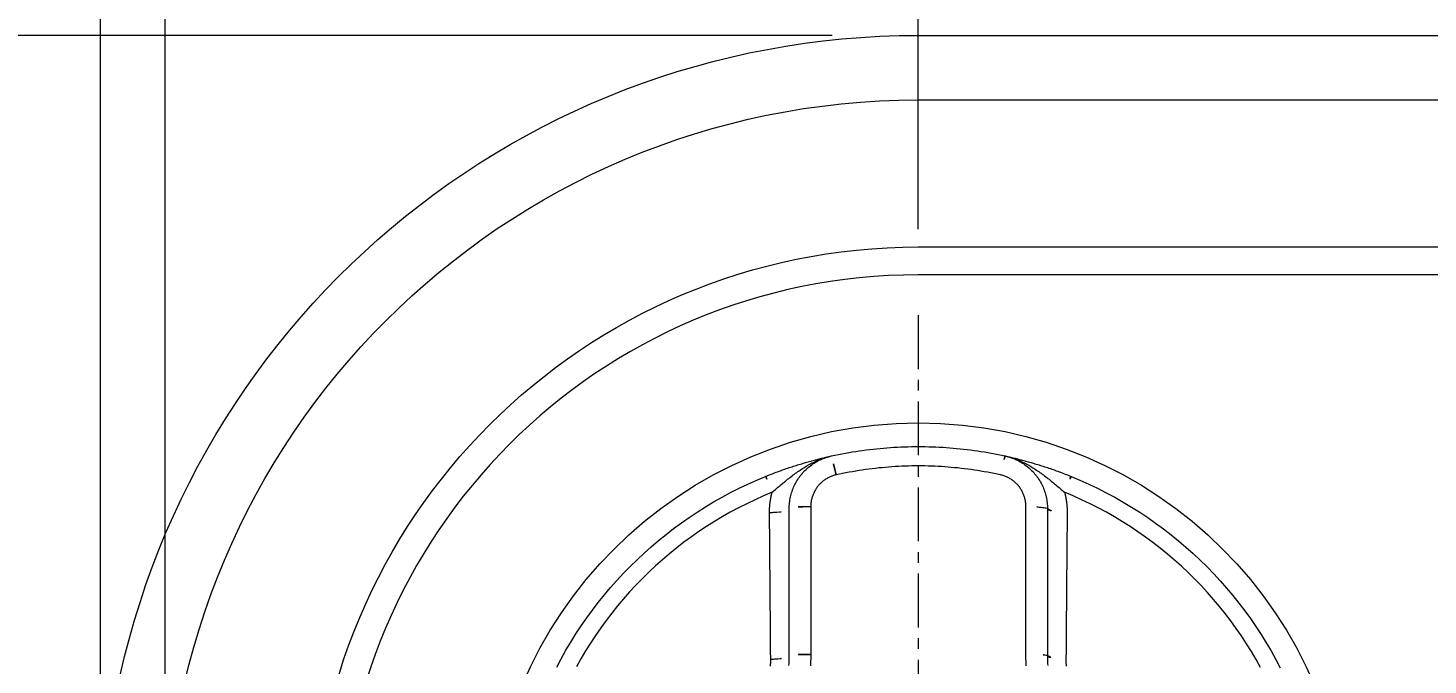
# Model space of a CAD drawing. Extents: x 16296679582 to 16296680068, y -37409616349 to -37409615993.
# Drawn here: x 16296679661.3 to 16296679726.4, y -37409616153.2 to -37409616123.6 of the extents above; entities that cross this region are included whole.
import ezdxf

# ---------------------------------------------------------------- set-up
doc = ezdxf.new("R2010")
doc.units = 0
doc.header["$LTSCALE"] = 10
doc.header["$MEASUREMENT"] = 0
doc.header["$PDMODE"] = 3
doc.header["$PDSIZE"] = -10
doc.linetypes.add('CENTER', pattern=[2, 1.25, -0.25, 0.25, -0.25])
doc.layers.get('0').update_dxf_attribs({"linetype": 'CONTINUOUS'})
doc.layers.get('DEFPOINTS').update_dxf_attribs({"linetype": 'CONTINUOUS'})
doc.layers.add('CL', color=2, linetype='CENTER')
doc.layers.add('DWG', color=7, linetype='CONTINUOUS')
doc.styles.add('Daelim Dimension', font='')
doc.styles.get('Daelim Dimension').set_extended_font_data('나눔고딕')
doc.dimstyles.new('DEFAULT', dxfattribs={"dimscale": 2, "dimtxt": 2, "dimasz": 2, "dimexe": 0, "dimexo": 2, "dimgap": 1, "dimtad": 1, "dimdec": 1, "dimzin": 9, "dimdsep": 46, "dimtxsty": 'Daelim Dimension', "dimcen": 0.5, "dimclrd": 252, "dimclre": 252, "dimclrt": 3, "dimadec": 1, "dimazin": 0, "dimtfac": 1, "dimtdec": 1, "dimtix": 1, "dimtmove": 0, "dimatfit": 3, "dimfxl": 1, "dimtolj": 1, "dimtzin": 1, "dimlwd": 9, "dimlwe": 9, "dimarcsym": 0})

# ---------------------------------------------------------------- blocks, each defined once
blk = doc.blocks.new('*D43')
at = {"color": 5, "lineweight": 9, "transparency": 16777216}
for p, q in [((16296679702.66807, -37409616132.93708), (16296679702.66807, -37409616110.60345)), ((16296679706.66807, -37409616110.60345), (16296679748.66807, -37409616110.60345)), ((16296679752.66807, -37409616132.93708), (16296679752.66807, -37409616110.60345))]:
    blk.add_line(p, q, dxfattribs=at)
at = {"color": 5, "transparency": 16777216}
for points in [[(16296679706.66807, -37409616109.93679), (16296679706.66807, -37409616111.27012), (16296679702.66807, -37409616110.60345)], [(16296679748.66807, -37409616109.93679), (16296679748.66807, -37409616111.27012), (16296679752.66807, -37409616110.60345)]]:
    blk.add_solid(points, dxfattribs=at)
at = {"layer": 'DEFPOINTS', "color": 0, "transparency": 16777216}
for p in [(16296679752.66807, -37409616110.60345), (16296679702.66807, -37409616136.93708), (16296679752.66807, -37409616136.93708)]:
    blk.add_point(p, dxfattribs=at)
at = {"color": 7, "transparency": 16777216, "insert": (16296679727.66807, -37409616104.26011), "char_height": 8, "attachment_point": 5, "style": 'Daelim Dimension'}
blk.add_mtext('\\A1;50', dxfattribs=at)
blk = doc.blocks.new('*D44')
at = {"color": 5, "lineweight": 9, "transparency": 16777216}
for p, q in [((16296679664.66807, -37409616157.93708), (16296679664.66807, -37409616082.79661)), ((16296679668.66807, -37409616082.79661), (16296679786.66807, -37409616082.79661)), ((16296679790.66807, -37409616157.93708), (16296679790.66807, -37409616082.79661))]:
    blk.add_line(p, q, dxfattribs=at)
at = {"color": 5, "transparency": 16777216}
for points in [[(16296679668.66807, -37409616082.12994), (16296679668.66807, -37409616083.46327), (16296679664.66807, -37409616082.79661)], [(16296679786.66807, -37409616082.12994), (16296679786.66807, -37409616083.46327), (16296679790.66807, -37409616082.79661)]]:
    blk.add_solid(points, dxfattribs=at)
at = {"layer": 'DEFPOINTS', "color": 0, "transparency": 16777216}
for p in [(16296679790.66807, -37409616082.79661), (16296679664.66807, -37409616161.93708), (16296679790.66807, -37409616161.93708)]:
    blk.add_point(p, dxfattribs=at)
at = {"color": 7, "transparency": 16777216, "insert": (16296679727.66807, -37409616076.44182), "char_height": 8, "attachment_point": 5, "style": 'Daelim Dimension'}
blk.add_mtext('\\A1;126', dxfattribs=at)
blk = doc.blocks.new('*D38')
at = {"color": 5, "lineweight": 9, "transparency": 16777216}
for p, q in [((16296679698.66807, -37409616123.93708), (16296679631.18069, -37409616123.93708)), ((16296679631.18069, -37409616127.93708), (16296679631.18069, -37409616219.80998)), ((16296679698.66807, -37409616223.80998), (16296679631.18069, -37409616223.80998))]:
    blk.add_line(p, q, dxfattribs=at)
at = {"color": 5, "transparency": 16777216}
for points in [[(16296679630.51403, -37409616127.93708), (16296679631.84736, -37409616127.93708), (16296679631.18069, -37409616123.93708)], [(16296679630.51403, -37409616219.80998), (16296679631.84736, -37409616219.80998), (16296679631.18069, -37409616223.80998)]]:
    blk.add_solid(points, dxfattribs=at)
at = {"layer": 'DEFPOINTS', "color": 0, "transparency": 16777216}
for p in [(16296679702.66807, -37409616123.93708), (16296679631.18069, -37409616223.80998), (16296679702.66807, -37409616223.80998)]:
    blk.add_point(p, dxfattribs=at)
at = {"color": 7, "transparency": 16777216, "insert": (16296679623.69858, -37409616173.87354), "char_height": 8, "attachment_point": 5, "rotation": 90, "style": 'Daelim Dimension'}
blk.add_mtext('\\A1;(99.9)', dxfattribs=at)
blk = doc.blocks.new('*D39')
at = {"color": 5, "lineweight": 9, "transparency": 16777216}
for p, q in [((16296679698.66807, -37409616123.93708), (16296679649.53691, -37409616123.93708)), ((16296679649.53691, -37409616127.93708), (16296679649.53691, -37409616195.93708)), ((16296679708.16807, -37409616199.93708), (16296679649.53691, -37409616199.93708))]:
    blk.add_line(p, q, dxfattribs=at)
at = {"color": 5, "transparency": 16777216}
for points in [[(16296679648.87024, -37409616127.93708), (16296679650.20357, -37409616127.93708), (16296679649.53691, -37409616123.93708)], [(16296679648.87024, -37409616195.93708), (16296679650.20357, -37409616195.93708), (16296679649.53691, -37409616199.93708)]]:
    blk.add_solid(points, dxfattribs=at)
at = {"layer": 'DEFPOINTS', "color": 0, "transparency": 16777216}
for p in [(16296679702.66807, -37409616123.93708), (16296679649.53691, -37409616199.93708), (16296679712.16807, -37409616199.93708)]:
    blk.add_point(p, dxfattribs=at)
at = {"color": 7, "transparency": 16777216, "insert": (16296679643.18212, -37409616161.93708), "char_height": 8, "attachment_point": 5, "rotation": 90, "style": 'Daelim Dimension'}
blk.add_mtext('\\A1;76', dxfattribs=at)
blk = doc.blocks.new('*D42')
at = {"color": 5, "lineweight": 9, "transparency": 16777216}
for p, q in [((16296679667.66807, -37409616157.93708), (16296679667.66807, -37409616095.18499)), ((16296679671.66807, -37409616095.18499), (16296679783.66807, -37409616095.18499)), ((16296679787.66807, -37409616157.93708), (16296679787.66807, -37409616095.18499))]:
    blk.add_line(p, q, dxfattribs=at)
at = {"color": 5, "transparency": 16777216}
for points in [[(16296679671.66807, -37409616094.51833), (16296679671.66807, -37409616095.85165), (16296679667.66807, -37409616095.18499)], [(16296679783.66807, -37409616094.51833), (16296679783.66807, -37409616095.85165), (16296679787.66807, -37409616095.18499)]]:
    blk.add_solid(points, dxfattribs=at)
at = {"layer": 'DEFPOINTS', "color": 0, "transparency": 16777216}
for p in [(16296679787.66807, -37409616095.18499), (16296679667.66807, -37409616161.93708), (16296679787.66807, -37409616161.93708)]:
    blk.add_point(p, dxfattribs=at)
at = {"color": 7, "transparency": 16777216, "insert": (16296679727.66807, -37409616088.84737), "char_height": 8, "attachment_point": 5, "style": 'Daelim Dimension'}
blk.add_mtext('\\A1;120', dxfattribs=at)

msp = doc.modelspace()

# ---------------------------------------------------------------- linework, layer by layer
at = {"layer": 'CL', "lineweight": 13, "ltscale": 0.2}
msp.add_line((16296679702.66807, -37409616136.93708), (16296679702.66807, -37409616227.37255), dxfattribs=at)
at = {"layer": 'DWG', "lineweight": 18}
for p, q in [((16296679702.66807, -37409616123.93708), (16296679752.66807, -37409616123.93708)), ((16296679702.66807, -37409616126.93708), (16296679752.66807, -37409616126.93708)), ((16296679702.66807, -37409616133.76535), (16296679752.66807, -37409616133.76535)), ((16296679752.66807, -37409616135.05945), (16296679702.66807, -37409616135.05945)), ((16296679697.66807, -37409616145.8251), (16296679697.66807, -37409616152.68913)), ((16296679707.66807, -37409616152.68913), (16296679707.66807, -37409616145.8251)), ((16296679696.66807, -37409616152.74129), (16296679696.66807, -37409616145.91491)), ((16296679708.66807, -37409616145.91491), (16296679708.66807, -37409616152.74129))]:
    msp.add_line(p, q, dxfattribs=at)
for points in [[(16296679698.63453, -37409616143.4725), (16296679698.79465, -37409616143.43824), (16296679698.95492, -37409616143.40538), (16296679699.11533, -37409616143.37392), (16296679699.27588, -37409616143.34385), (16296679699.43656, -37409616143.31519), (16296679699.59736, -37409616143.28791), (16296679699.75829, -37409616143.26204), (16296679699.91932, -37409616143.23757), (16296679700.08047, -37409616143.2145), (16296679700.24171, -37409616143.19282), (16296679700.40304, -37409616143.17255), (16296679700.56447, -37409616143.15366), (16296679700.72597, -37409616143.13618), (16296679700.88755, -37409616143.1201), (16296679701.0492, -37409616143.10542), (16296679701.21091, -37409616143.09213), (16296679701.37267, -37409616143.08025), (16296679701.53449, -37409616143.06976), (16296679701.69635, -37409616143.06067), (16296679701.85825, -37409616143.05298), (16296679702.02018, -37409616143.04668), (16296679702.18213, -37409616143.04179), (16296679702.3441, -37409616143.0383), (16296679702.50609, -37409616143.0362), (16296679702.66808, -37409616143.0355), (16296679702.83007, -37409616143.0362), (16296679702.99206, -37409616143.0383), (16296679703.15403, -37409616143.04179), (16296679703.31598, -37409616143.04669), (16296679703.47791, -37409616143.05298), (16296679703.63981, -37409616143.06067), (16296679703.80167, -37409616143.06976), (16296679703.96348, -37409616143.08025), (16296679704.12525, -37409616143.09214), (16296679704.28696, -37409616143.10542), (16296679704.44861, -37409616143.1201), (16296679704.61019, -37409616143.13618), (16296679704.77169, -37409616143.15366), (16296679704.93311, -37409616143.17255), (16296679705.09445, -37409616143.19283), (16296679705.25569, -37409616143.2145), (16296679705.41683, -37409616143.23757), (16296679705.57786, -37409616143.26205), (16296679705.73878, -37409616143.28792), (16296679705.89959, -37409616143.31519), (16296679706.06027, -37409616143.34385), (16296679706.22082, -37409616143.37392), (16296679706.38123, -37409616143.40538), (16296679706.54149, -37409616143.43824), (16296679706.70161, -37409616143.4725)], [(16296679695.57218, -37409616144.41971), (16296679695.64095, -37409616144.39201), (16296679695.70988, -37409616144.36458), (16296679695.77893, -37409616144.33741), (16296679695.84805, -37409616144.31053), (16296679695.9172, -37409616144.28395), (16296679695.98632, -37409616144.25768), (16296679696.05537, -37409616144.23174), (16296679696.1243, -37409616144.20615), (16296679696.19307, -37409616144.18092), (16296679696.26162, -37409616144.15605), (16296679696.3299, -37409616144.13158), (16296679696.39788, -37409616144.10751), (16296679696.4655, -37409616144.08385), (16296679696.53271, -37409616144.06064), (16296679696.59957, -37409616144.03783), (16296679696.66617, -37409616144.01539), (16296679696.73244, -37409616143.99334), (16296679696.79834, -37409616143.97168), (16296679696.86386, -37409616143.95042), (16296679696.92897, -37409616143.92954), (16296679696.99364, -37409616143.90906), (16296679697.05784, -37409616143.88898), (16296679697.12155, -37409616143.86929), (16296679697.18474, -37409616143.85001), (16296679697.24737, -37409616143.83114), (16296679697.30943, -37409616143.81267), (16296679697.37089, -37409616143.7946), (16296679697.43172, -37409616143.77695), (16296679697.49189, -37409616143.7597), (16296679697.55138, -37409616143.74287), (16296679697.61027, -37409616143.72639), (16296679697.66859, -37409616143.71028), (16296679697.72635, -37409616143.69452), (16296679697.78355, -37409616143.67911), (16296679697.84022, -37409616143.66402), (16296679697.89637, -37409616143.64927), (16296679697.95201, -37409616143.63483), (16296679698.00714, -37409616143.6207), (16296679698.06179, -37409616143.60688), (16296679698.11597, -37409616143.59335), (16296679698.16969, -37409616143.58011), (16296679698.22296, -37409616143.56715), (16296679698.27579, -37409616143.55445), (16296679698.32821, -37409616143.54202), (16296679698.38021, -37409616143.52985), (16296679698.43182, -37409616143.51791), (16296679698.48304, -37409616143.50623), (16296679698.5339, -37409616143.49477), (16296679698.58439, -37409616143.48353), (16296679698.63453, -37409616143.4725)], [(16296679695.87219, -37409616145.16058), (16296679695.92317, -37409616145.11633), (16296679695.97419, -37409616145.0722), (16296679696.02524, -37409616145.02819), (16296679696.07635, -37409616144.98433), (16296679696.12752, -37409616144.94062), (16296679696.17875, -37409616144.8971), (16296679696.23007, -37409616144.85377), (16296679696.28147, -37409616144.81065), (16296679696.33297, -37409616144.76777), (16296679696.38457, -37409616144.72514), (16296679696.43629, -37409616144.68276), (16296679696.48813, -37409616144.64067), (16296679696.54011, -37409616144.59888), (16296679696.59223, -37409616144.55742), (16296679696.64451, -37409616144.51628), (16296679696.69694, -37409616144.47549), (16296679696.74955, -37409616144.43508), (16296679696.80234, -37409616144.39506), (16296679696.85532, -37409616144.35544), (16296679696.90849, -37409616144.31624), (16296679696.96188, -37409616144.27748), (16296679697.01548, -37409616144.23918), (16296679697.06931, -37409616144.20135), (16296679697.12337, -37409616144.16402), (16296679697.17769, -37409616144.12719), (16296679697.23227, -37409616144.09095), (16296679697.28714, -37409616144.05539), (16296679697.3423, -37409616144.02053), (16296679697.39775, -37409616143.98639), (16296679697.4535, -37409616143.95299), (16296679697.50955, -37409616143.92034), (16296679697.5659, -37409616143.88848), (16296679697.62255, -37409616143.85742), (16296679697.67951, -37409616143.82719), (16296679697.73678, -37409616143.7978), (16296679697.79436, -37409616143.76927), (16296679697.85225, -37409616143.74163), (16296679697.91046, -37409616143.7149), (16296679697.96899, -37409616143.68909), (16296679698.02784, -37409616143.66424), (16296679698.08701, -37409616143.64036), (16296679698.14651, -37409616143.61746), (16296679698.20634, -37409616143.59558), (16296679698.26649, -37409616143.57473), (16296679698.32699, -37409616143.55494), (16296679698.38781, -37409616143.53622), (16296679698.44898, -37409616143.51859), (16296679698.51049, -37409616143.50208), (16296679698.57234, -37409616143.48672), (16296679698.63453, -37409616143.4725)], [(16296679696.66807, -37409616145.91491), (16296679696.669, -37409616145.84746), (16296679696.67179, -37409616145.77993), (16296679696.67643, -37409616145.71239), (16296679696.6829, -37409616145.64493), (16296679696.69119, -37409616145.5776), (16296679696.70128, -37409616145.51048), (16296679696.71317, -37409616145.44365), (16296679696.72684, -37409616145.37717), (16296679696.74228, -37409616145.31112), (16296679696.75947, -37409616145.24557), (16296679696.77841, -37409616145.1806), (16296679696.79908, -37409616145.11628), (16296679696.82148, -37409616145.05266), (16296679696.84565, -37409616144.98959), (16296679696.8716, -37409616144.92709), (16296679696.89927, -37409616144.86523), (16296679696.92864, -37409616144.80407), (16296679696.95967, -37409616144.74368), (16296679696.99232, -37409616144.68411), (16296679697.02655, -37409616144.62544), (16296679697.06234, -37409616144.56773), (16296679697.09963, -37409616144.51105), (16296679697.1384, -37409616144.45545), (16296679697.17861, -37409616144.401), (16296679697.22023, -37409616144.34778), (16296679697.26327, -37409616144.29575), (16296679697.30781, -37409616144.24483), (16296679697.35381, -37409616144.19508), (16296679697.40119, -37409616144.14651), (16296679697.44991, -37409616144.0992), (16296679697.49991, -37409616144.05318), (16296679697.55114, -37409616144.00852), (16296679697.60353, -37409616143.96526), (16296679697.65704, -37409616143.92344), (16296679697.71161, -37409616143.88312), (16296679697.76718, -37409616143.84434), (16296679697.8237, -37409616143.80715), (16296679697.88113, -37409616143.77161), (16296679697.93959, -37409616143.73761), (16296679697.99907, -37409616143.70517), (16296679698.0595, -37409616143.67431), (16296679698.12081, -37409616143.64507), (16296679698.18292, -37409616143.61746), (16296679698.24577, -37409616143.59152), (16296679698.30929, -37409616143.56728), (16296679698.37342, -37409616143.54477), (16296679698.43807, -37409616143.524), (16296679698.50319, -37409616143.50502), (16296679698.5687, -37409616143.48785), (16296679698.63453, -37409616143.4725)], [(16296679706.48819, -37409616144.35157), (16296679706.33656, -37409616144.31895), (16296679706.18479, -37409616144.28766), (16296679706.03288, -37409616144.2577), (16296679705.88083, -37409616144.22906), (16296679705.72866, -37409616144.20177), (16296679705.57637, -37409616144.1758), (16296679705.42397, -37409616144.15117), (16296679705.27146, -37409616144.12787), (16296679705.11885, -37409616144.1059), (16296679704.96614, -37409616144.08526), (16296679704.81334, -37409616144.06595), (16296679704.66046, -37409616144.04797), (16296679704.5075, -37409616144.03133), (16296679704.35447, -37409616144.01601), (16296679704.20137, -37409616144.00203), (16296679704.04821, -37409616143.98938), (16296679703.895, -37409616143.97806), (16296679703.74174, -37409616143.96807), (16296679703.58844, -37409616143.95942), (16296679703.4351, -37409616143.9521), (16296679703.28173, -37409616143.9461), (16296679703.12834, -37409616143.94144), (16296679702.97493, -37409616143.93811), (16296679702.82151, -37409616143.93611), (16296679702.66808, -37409616143.93545), (16296679702.51466, -37409616143.93611), (16296679702.36123, -37409616143.93811), (16296679702.20782, -37409616143.94144), (16296679702.05443, -37409616143.9461), (16296679701.90107, -37409616143.9521), (16296679701.74773, -37409616143.95942), (16296679701.59443, -37409616143.96807), (16296679701.44117, -37409616143.97806), (16296679701.28795, -37409616143.98938), (16296679701.1348, -37409616144.00203), (16296679700.9817, -37409616144.01601), (16296679700.82866, -37409616144.03133), (16296679700.6757, -37409616144.04797), (16296679700.52282, -37409616144.06594), (16296679700.37002, -37409616144.08525), (16296679700.21731, -37409616144.1059), (16296679700.0647, -37409616144.12786), (16296679699.91219, -37409616144.15117), (16296679699.75978, -37409616144.1758), (16296679699.60749, -37409616144.20177), (16296679699.45532, -37409616144.22906), (16296679699.30327, -37409616144.2577), (16296679699.15136, -37409616144.28766), (16296679698.99958, -37409616144.31895), (16296679698.84795, -37409616144.35157)], [(16296679706.70161, -37409616143.4725), (16296679706.76381, -37409616143.48672), (16296679706.82567, -37409616143.50209), (16296679706.88718, -37409616143.51859), (16296679706.94835, -37409616143.53622), (16296679707.00918, -37409616143.55495), (16296679707.06968, -37409616143.57474), (16296679707.12984, -37409616143.59559), (16296679707.18967, -37409616143.61748), (16296679707.24918, -37409616143.64037), (16296679707.30836, -37409616143.66426), (16296679707.36721, -37409616143.68912), (16296679707.42574, -37409616143.71492), (16296679707.48395, -37409616143.74165), (16296679707.54185, -37409616143.76929), (16296679707.59944, -37409616143.79783), (16296679707.65671, -37409616143.82722), (16296679707.71367, -37409616143.85746), (16296679707.77033, -37409616143.88852), (16296679707.82669, -37409616143.92038), (16296679707.88274, -37409616143.95303), (16296679707.9385, -37409616143.98643), (16296679707.99396, -37409616144.02058), (16296679708.04912, -37409616144.05544), (16296679708.10399, -37409616144.091), (16296679708.15858, -37409616144.12724), (16296679708.2129, -37409616144.16407), (16296679708.26697, -37409616144.20141), (16296679708.3208, -37409616144.23924), (16296679708.37441, -37409616144.27755), (16296679708.4278, -37409616144.31631), (16296679708.48098, -37409616144.35551), (16296679708.53396, -37409616144.39513), (16296679708.58676, -37409616144.43517), (16296679708.63937, -37409616144.47559), (16296679708.69181, -37409616144.51637), (16296679708.74408, -37409616144.55751), (16296679708.79621, -37409616144.59898), (16296679708.84819, -37409616144.64078), (16296679708.90004, -37409616144.68287), (16296679708.95176, -37409616144.72524), (16296679709.00337, -37409616144.76788), (16296679709.05487, -37409616144.81077), (16296679709.10627, -37409616144.85389), (16296679709.15759, -37409616144.89722), (16296679709.20883, -37409616144.94075), (16296679709.25999, -37409616144.98446), (16296679709.3111, -37409616145.02833), (16296679709.36216, -37409616145.07234), (16296679709.41318, -37409616145.11648), (16296679709.46416, -37409616145.16073)], [(16296679706.70161, -37409616143.4725), (16296679706.75176, -37409616143.48353), (16296679706.80226, -37409616143.49477), (16296679706.85312, -37409616143.50623), (16296679706.90435, -37409616143.51792), (16296679706.95597, -37409616143.52985), (16296679707.00798, -37409616143.54203), (16296679707.0604, -37409616143.55447), (16296679707.11325, -37409616143.56716), (16296679707.16653, -37409616143.58012), (16296679707.22025, -37409616143.59337), (16296679707.27444, -37409616143.6069), (16296679707.3291, -37409616143.62073), (16296679707.38424, -37409616143.63486), (16296679707.43989, -37409616143.6493), (16296679707.49605, -37409616143.66405), (16296679707.55272, -37409616143.67914), (16296679707.60994, -37409616143.69456), (16296679707.66771, -37409616143.71033), (16296679707.72604, -37409616143.72644), (16296679707.78494, -37409616143.74291), (16296679707.84443, -37409616143.75975), (16296679707.90461, -37409616143.777), (16296679707.96545, -37409616143.79465), (16296679708.02692, -37409616143.81273), (16296679708.08899, -37409616143.8312), (16296679708.15163, -37409616143.85008), (16296679708.21483, -37409616143.86937), (16296679708.27855, -37409616143.88905), (16296679708.34276, -37409616143.90914), (16296679708.40743, -37409616143.92963), (16296679708.47255, -37409616143.9505), (16296679708.53808, -37409616143.97177), (16296679708.604, -37409616143.99344), (16296679708.67027, -37409616144.01549), (16296679708.73688, -37409616144.03793), (16296679708.80375, -37409616144.06075), (16296679708.87096, -37409616144.08397), (16296679708.93859, -37409616144.10762), (16296679709.00657, -37409616144.1317), (16296679709.07486, -37409616144.15617), (16296679709.14342, -37409616144.18104), (16296679709.21219, -37409616144.20628), (16296679709.28113, -37409616144.23187), (16296679709.35018, -37409616144.25782), (16296679709.41931, -37409616144.28409), (16296679709.48846, -37409616144.31068), (16296679709.55759, -37409616144.33756), (16296679709.62665, -37409616144.36473), (16296679709.69558, -37409616144.39217), (16296679709.76435, -37409616144.41987)], [(16296679706.70161, -37409616143.4725), (16296679706.76743, -37409616143.48784), (16296679706.83292, -37409616143.50501), (16296679706.89803, -37409616143.52399), (16296679706.96267, -37409616143.54475), (16296679707.02678, -37409616143.56727), (16296679707.09029, -37409616143.5915), (16296679707.15314, -37409616143.61743), (16296679707.21524, -37409616143.64503), (16296679707.27654, -37409616143.67428), (16296679707.33697, -37409616143.70512), (16296679707.39645, -37409616143.73756), (16296679707.45492, -37409616143.77155), (16296679707.51233, -37409616143.80708), (16296679707.56883, -37409616143.84425), (16296679707.62439, -37409616143.883), (16296679707.67894, -37409616143.92332), (16296679707.73244, -37409616143.96512), (16296679707.78483, -37409616144.00838), (16296679707.83605, -37409616144.05303), (16296679707.88605, -37409616144.09904), (16296679707.93477, -37409616144.14635), (16296679707.98216, -37409616144.19491), (16296679708.02816, -37409616144.24467), (16296679708.07272, -37409616144.29559), (16296679708.11578, -37409616144.34761), (16296679708.15738, -37409616144.40079), (16296679708.19758, -37409616144.45521), (16296679708.23634, -37409616144.51078), (16296679708.27363, -37409616144.56744), (16296679708.30941, -37409616144.62514), (16296679708.34364, -37409616144.6838), (16296679708.37629, -37409616144.74335), (16296679708.40732, -37409616144.80375), (16296679708.4367, -37409616144.86491), (16296679708.46439, -37409616144.92678), (16296679708.49036, -37409616144.9893), (16296679708.51456, -37409616145.05238), (16296679708.53698, -37409616145.11601), (16296679708.55767, -37409616145.18034), (16296679708.57662, -37409616145.24531), (16296679708.59383, -37409616145.31087), (16296679708.60928, -37409616145.37692), (16296679708.62296, -37409616145.44342), (16296679708.63485, -37409616145.51028), (16296679708.64495, -37409616145.57742), (16296679708.65324, -37409616145.64478), (16296679708.65971, -37409616145.71228), (16296679708.66435, -37409616145.77985), (16296679708.66714, -37409616145.84742), (16296679708.66807, -37409616145.91491)], [(16296679685.86537, -37409616153.28722), (16296679686.07468, -37409616152.89122), (16296679686.29336, -37409616152.50027), (16296679686.52135, -37409616152.11461), (16296679686.75857, -37409616151.73442), (16296679687.00493, -37409616151.35993), (16296679687.26017, -37409616150.99157), (16296679687.52392, -37409616150.6297), (16296679687.79604, -37409616150.27448), (16296679688.07637, -37409616149.92602), (16296679688.36473, -37409616149.58448), (16296679688.66098, -37409616149.24999), (16296679688.96494, -37409616148.92271), (16296679689.27646, -37409616148.60275), (16296679689.59538, -37409616148.29025), (16296679689.92153, -37409616147.98537), (16296679690.25475, -37409616147.68824), (16296679690.59488, -37409616147.39899), (16296679690.94177, -37409616147.11777), (16296679691.29524, -37409616146.84472), (16296679691.65515, -37409616146.57996), (16296679692.02131, -37409616146.32365), (16296679692.39359, -37409616146.07593), (16296679692.7718, -37409616145.83692), (16296679693.1558, -37409616145.60677), (16296679693.54542, -37409616145.38562), (16296679693.9405, -37409616145.17361), (16296679694.34088, -37409616144.97087), (16296679694.74639, -37409616144.77755), (16296679695.15688, -37409616144.59378), (16296679695.57218, -37409616144.41971)], [(16296679698.84795, -37409616144.35157), (16296679698.80828, -37409616144.36087), (16296679698.76881, -37409616144.37128), (16296679698.72958, -37409616144.3828), (16296679698.69064, -37409616144.39539), (16296679698.65203, -37409616144.40904), (16296679698.61378, -37409616144.42374), (16296679698.57595, -37409616144.43948), (16296679698.53857, -37409616144.45621), (16296679698.50169, -37409616144.47395), (16296679698.46534, -37409616144.49265), (16296679698.42957, -37409616144.51231), (16296679698.39443, -37409616144.53291), (16296679698.35992, -37409616144.55446), (16296679698.32596, -37409616144.57698), (16296679698.29258, -37409616144.60047), (16296679698.25981, -37409616144.62489), (16296679698.22769, -37409616144.6502), (16296679698.19625, -37409616144.67638), (16296679698.16552, -37409616144.7034), (16296679698.13553, -37409616144.73123), (16296679698.10632, -37409616144.75983), (16296679698.07793, -37409616144.78919), (16296679698.05037, -37409616144.81926), (16296679698.0237, -37409616144.85001), (16296679697.99793, -37409616144.88143), (16296679697.97302, -37409616144.91357), (16296679697.94895, -37409616144.94644), (16296679697.92576, -37409616144.98), (16296679697.90345, -37409616145.01419), (16296679697.88206, -37409616145.049), (16296679697.8616, -37409616145.08437), (16296679697.84209, -37409616145.12027), (16296679697.82355, -37409616145.15666), (16296679697.80601, -37409616145.19351), (16296679697.78949, -37409616145.23077), (16296679697.774, -37409616145.26841), (16296679697.75957, -37409616145.30638), (16296679697.74621, -37409616145.34469), (16296679697.73387, -37409616145.38341), (16296679697.72257, -37409616145.42251), (16296679697.71231, -37409616145.46195), (16296679697.70311, -37409616145.50169), (16296679697.69495, -37409616145.54168), (16296679697.68787, -37409616145.58188), (16296679697.68185, -37409616145.62225), (16296679697.67691, -37409616145.66273), (16296679697.67305, -37409616145.70332), (16296679697.67029, -37409616145.74393), (16296679697.66863, -37409616145.78454), (16296679697.66807, -37409616145.8251)], [(16296679707.66807, -37409616145.8251), (16296679707.66752, -37409616145.78451), (16296679707.66585, -37409616145.74388), (16296679707.66309, -37409616145.70324), (16296679707.65924, -37409616145.66265), (16296679707.65429, -37409616145.62214), (16296679707.64827, -37409616145.58176), (16296679707.64118, -37409616145.54154), (16296679707.63302, -37409616145.50154), (16296679707.62381, -37409616145.4618), (16296679707.61354, -37409616145.42236), (16296679707.60224, -37409616145.38325), (16296679707.58989, -37409616145.34453), (16296679707.57651, -37409616145.30622), (16296679707.56207, -37409616145.26823), (16296679707.54657, -37409616145.23059), (16296679707.53003, -37409616145.19332), (16296679707.51249, -37409616145.15647), (16296679707.49395, -37409616145.12008), (16296679707.47444, -37409616145.08418), (16296679707.45398, -37409616145.04881), (16296679707.43259, -37409616145.01402), (16296679707.41029, -37409616144.97983), (16296679707.3871, -37409616144.9463), (16296679707.36304, -37409616144.91345), (16296679707.33814, -37409616144.88133), (16296679707.31236, -37409616144.84991), (16296679707.28567, -37409616144.81916), (16296679707.25811, -37409616144.78909), (16296679707.22971, -37409616144.75974), (16296679707.2005, -37409616144.73113), (16296679707.17052, -37409616144.70331), (16296679707.13979, -37409616144.67629), (16296679707.10835, -37409616144.65012), (16296679707.07624, -37409616144.62481), (16296679707.04348, -37409616144.6004), (16296679707.01011, -37409616144.57693), (16296679706.97616, -37409616144.55441), (16296679706.94166, -37409616144.53288), (16296679706.90651, -37409616144.51228), (16296679706.87074, -37409616144.49263), (16296679706.8344, -37409616144.47392), (16296679706.79752, -37409616144.4562), (16296679706.76014, -37409616144.43946), (16296679706.72231, -37409616144.42374), (16296679706.68407, -37409616144.40903), (16296679706.64547, -37409616144.39538), (16296679706.60653, -37409616144.38279), (16296679706.56731, -37409616144.37128), (16296679706.52785, -37409616144.36087), (16296679706.48819, -37409616144.35157)], [(16296679709.76435, -37409616144.41987), (16296679710.18098, -37409616144.59459), (16296679710.59289, -37409616144.77924), (16296679710.9999, -37409616144.97366), (16296679711.40183, -37409616145.17767), (16296679711.79851, -37409616145.39112), (16296679712.18975, -37409616145.61385), (16296679712.57538, -37409616145.84569), (16296679712.95521, -37409616146.08648), (16296679713.32907, -37409616146.33606), (16296679713.69678, -37409616146.59427), (16296679714.05816, -37409616146.86093), (16296679714.41304, -37409616147.1359), (16296679714.76123, -37409616147.41901), (16296679715.10255, -37409616147.7101), (16296679715.43683, -37409616148.009), (16296679715.76388, -37409616148.31554), (16296679716.08353, -37409616148.62959), (16296679716.39561, -37409616148.95095), (16296679716.69992, -37409616149.27949), (16296679716.99629, -37409616149.61502), (16296679717.28455, -37409616149.95739), (16296679717.56451, -37409616150.30644), (16296679717.836, -37409616150.66201), (16296679718.09884, -37409616151.02393), (16296679718.35284, -37409616151.39204), (16296679718.59783, -37409616151.766), (16296679718.83368, -37409616152.14545), (16296679719.06033, -37409616152.5302), (16296679719.2777, -37409616152.92005), (16296679719.48572, -37409616153.3148)], [(16296679695.87219, -37409616145.16058), (16296679695.47442, -37409616145.3273), (16296679695.08127, -37409616145.5033), (16296679694.69289, -37409616145.68846), (16296679694.30943, -37409616145.88263), (16296679693.93105, -37409616146.08569), (16296679693.55789, -37409616146.29749), (16296679693.19012, -37409616146.51791), (16296679692.8279, -37409616146.74681), (16296679692.47136, -37409616146.98406), (16296679692.12068, -37409616147.22954), (16296679691.776, -37409616147.48309), (16296679691.43747, -37409616147.74461), (16296679691.10526, -37409616148.01393), (16296679690.77951, -37409616148.29095), (16296679690.46038, -37409616148.57552), (16296679690.14803, -37409616148.8675), (16296679689.84261, -37409616149.16677), (16296679689.54427, -37409616149.47321), (16296679689.25317, -37409616149.78665), (16296679688.96946, -37409616150.10699), (16296679688.6933, -37409616150.43408), (16296679688.42484, -37409616150.76779), (16296679688.16423, -37409616151.108), (16296679687.91164, -37409616151.45456), (16296679687.66721, -37409616151.80734), (16296679687.43127, -37409616152.16599), (16296679687.20409, -37409616152.5301), (16296679686.98575, -37409616152.89945), (16296679686.77632, -37409616153.27386)], [(16296679695.75252, -37409616146.10834), (16296679695.75241, -37409616146.08929), (16296679695.75241, -37409616146.07023), (16296679695.7525, -37409616146.05116), (16296679695.7527, -37409616146.03208), (16296679695.753, -37409616146.01299), (16296679695.7534, -37409616145.9939), (16296679695.75391, -37409616145.97481), (16296679695.75452, -37409616145.95571), (16296679695.75523, -37409616145.93661), (16296679695.75605, -37409616145.9175), (16296679695.75696, -37409616145.89839), (16296679695.75798, -37409616145.87929), (16296679695.7591, -37409616145.86018), (16296679695.76033, -37409616145.84106), (16296679695.76165, -37409616145.82196), (16296679695.76308, -37409616145.80286), (16296679695.76461, -37409616145.78376), (16296679695.76624, -37409616145.76466), (16296679695.76798, -37409616145.74557), (16296679695.76982, -37409616145.72648), (16296679695.77175, -37409616145.70741), (16296679695.77379, -37409616145.68833), (16296679695.77594, -37409616145.66927), (16296679695.77818, -37409616145.65021), (16296679695.78053, -37409616145.63116), (16296679695.78298, -37409616145.61213), (16296679695.78553, -37409616145.5931), (16296679695.78818, -37409616145.57409), (16296679695.79093, -37409616145.55509), (16296679695.79379, -37409616145.53611), (16296679695.79675, -37409616145.51714), (16296679695.7998, -37409616145.49818), (16296679695.80297, -37409616145.47925), (16296679695.80623, -37409616145.46033), (16296679695.80959, -37409616145.44142), (16296679695.81306, -37409616145.42254), (16296679695.81662, -37409616145.40367), (16296679695.82029, -37409616145.38483), (16296679695.82406, -37409616145.366), (16296679695.82793, -37409616145.3472), (16296679695.8319, -37409616145.32842), (16296679695.83597, -37409616145.30967), (16296679695.84014, -37409616145.29094), (16296679695.84442, -37409616145.27223), (16296679695.84879, -37409616145.25356), (16296679695.85327, -37409616145.2349), (16296679695.85785, -37409616145.21628), (16296679695.86253, -37409616145.19768), (16296679695.86731, -37409616145.17912), (16296679695.87219, -37409616145.16058)], [(16296679718.57363, -37409616153.30177), (16296679718.3653, -37409616152.92695), (16296679718.14808, -37409616152.55733), (16296679717.92203, -37409616152.19315), (16296679717.68724, -37409616151.83468), (16296679717.44381, -37409616151.48206), (16296679717.19192, -37409616151.1354), (16296679716.93174, -37409616150.79485), (16296679716.66346, -37409616150.46056), (16296679716.38725, -37409616150.13268), (16296679716.10327, -37409616149.81138), (16296679715.81171, -37409616149.4968), (16296679715.51273, -37409616149.1891), (16296679715.20651, -37409616148.88844), (16296679714.89323, -37409616148.59498), (16296679714.57305, -37409616148.30885), (16296679714.24615, -37409616148.03022), (16296679713.91271, -37409616147.75925), (16296679713.5729, -37409616147.49608), (16296679713.22689, -37409616147.24088), (16296679712.87486, -37409616146.99379), (16296679712.51698, -37409616146.75497), (16296679712.15342, -37409616146.52458), (16296679711.78436, -37409616146.30276), (16296679711.40997, -37409616146.08969), (16296679711.03042, -37409616145.88551), (16296679710.64589, -37409616145.69036), (16296679710.25656, -37409616145.50441), (16296679709.86259, -37409616145.32782), (16296679709.46416, -37409616145.16073)], [(16296679709.46416, -37409616145.16073), (16296679709.46904, -37409616145.17926), (16296679709.47382, -37409616145.19782), (16296679709.4785, -37409616145.21642), (16296679709.48307, -37409616145.23504), (16296679709.48755, -37409616145.25368), (16296679709.49192, -37409616145.27236), (16296679709.4962, -37409616145.29106), (16296679709.50037, -37409616145.30978), (16296679709.50444, -37409616145.32854), (16296679709.50841, -37409616145.34731), (16296679709.51228, -37409616145.36611), (16296679709.51605, -37409616145.38493), (16296679709.51971, -37409616145.40377), (16296679709.52328, -37409616145.42263), (16296679709.52674, -37409616145.44151), (16296679709.53011, -37409616145.46041), (16296679709.53337, -37409616145.47933), (16296679709.53653, -37409616145.49827), (16296679709.53959, -37409616145.51721), (16296679709.54254, -37409616145.53618), (16296679709.54539, -37409616145.55516), (16296679709.54815, -37409616145.57416), (16296679709.5508, -37409616145.59316), (16296679709.55335, -37409616145.61218), (16296679709.5558, -37409616145.63122), (16296679709.55815, -37409616145.65026), (16296679709.56039, -37409616145.66931), (16296679709.56253, -37409616145.68837), (16296679709.56457, -37409616145.70744), (16296679709.56651, -37409616145.72652), (16296679709.56835, -37409616145.7456), (16296679709.57008, -37409616145.76469), (16296679709.57171, -37409616145.78378), (16296679709.57324, -37409616145.80288), (16296679709.57467, -37409616145.82198), (16296679709.576, -37409616145.84108), (16296679709.57722, -37409616145.86018), (16296679709.57834, -37409616145.87929), (16296679709.57936, -37409616145.89839), (16296679709.58028, -37409616145.9175), (16296679709.58109, -37409616145.9366), (16296679709.5818, -37409616145.9557), (16296679709.58241, -37409616145.97479), (16296679709.58292, -37409616145.99388), (16296679709.58332, -37409616146.01297), (16296679709.58363, -37409616146.03205), (16296679709.58382, -37409616146.05112), (16296679709.58392, -37409616146.07019), (16296679709.58391, -37409616146.08925), (16296679709.5838, -37409616146.1083)], [(16296679695.80726, -37409616152.92513), (16296679695.80623, -37409616152.78841), (16296679695.8052, -37409616152.65173), (16296679695.80417, -37409616152.51508), (16296679695.80314, -37409616152.37847), (16296679695.8021, -37409616152.2419), (16296679695.80105, -37409616152.10535), (16296679695.80001, -37409616151.96883), (16296679695.79896, -37409616151.83235), (16296679695.7979, -37409616151.69589), (16296679695.79685, -37409616151.55946), (16296679695.79579, -37409616151.42306), (16296679695.79473, -37409616151.28667), (16296679695.79366, -37409616151.15031), (16296679695.79259, -37409616151.01398), (16296679695.79152, -37409616150.87766), (16296679695.79045, -37409616150.74137), (16296679695.78938, -37409616150.60509), (16296679695.7883, -37409616150.46883), (16296679695.78722, -37409616150.33257), (16296679695.78614, -37409616150.19633), (16296679695.78505, -37409616150.06011), (16296679695.78396, -37409616149.9239), (16296679695.78288, -37409616149.78769), (16296679695.78178, -37409616149.6515), (16296679695.78069, -37409616149.5153), (16296679695.77959, -37409616149.37911), (16296679695.77849, -37409616149.24293), (16296679695.77739, -37409616149.10675), (16296679695.77628, -37409616148.97057), (16296679695.77518, -37409616148.83438), (16296679695.77407, -37409616148.6982), (16296679695.77295, -37409616148.56201), (16296679695.77184, -37409616148.42581), (16296679695.77072, -37409616148.28961), (16296679695.7696, -37409616148.1534), (16296679695.76848, -37409616148.01719), (16296679695.76736, -37409616147.88096), (16296679695.76623, -37409616147.74471), (16296679695.7651, -37409616147.60846), (16296679695.76397, -37409616147.47219), (16296679695.76284, -37409616147.3359), (16296679695.7617, -37409616147.1996), (16296679695.76056, -37409616147.06327), (16296679695.75942, -37409616146.92693), (16296679695.75828, -37409616146.79056), (16296679695.75713, -37409616146.65417), (16296679695.75598, -37409616146.51775), (16296679695.75483, -37409616146.38131), (16296679695.75368, -37409616146.24484), (16296679695.75252, -37409616146.10834)], [(16296679709.5838, -37409616146.1083), (16296679709.58265, -37409616146.24479), (16296679709.5815, -37409616146.38125), (16296679709.58035, -37409616146.51768), (16296679709.5792, -37409616146.65409), (16296679709.57806, -37409616146.79047), (16296679709.57692, -37409616146.92683), (16296679709.57578, -37409616147.06317), (16296679709.57464, -37409616147.19949), (16296679709.57351, -37409616147.33579), (16296679709.57238, -37409616147.47207), (16296679709.57125, -37409616147.60834), (16296679709.57012, -37409616147.74458), (16296679709.56899, -37409616147.88081), (16296679709.56787, -37409616148.01704), (16296679709.56675, -37409616148.15325), (16296679709.56563, -37409616148.28945), (16296679709.56451, -37409616148.42564), (16296679709.5634, -37409616148.56184), (16296679709.56228, -37409616148.69802), (16296679709.56117, -37409616148.8342), (16296679709.56006, -37409616148.97038), (16296679709.55895, -37409616149.10656), (16296679709.55785, -37409616149.24274), (16296679709.55675, -37409616149.37892), (16296679709.55564, -37409616149.51511), (16296679709.55454, -37409616149.6513), (16296679709.55345, -37409616149.78749), (16296679709.55235, -37409616149.9237), (16296679709.55126, -37409616150.05991), (16296679709.55017, -37409616150.19614), (16296679709.54909, -37409616150.33237), (16296679709.548, -37409616150.46862), (16296679709.54692, -37409616150.60488), (16296679709.54584, -37409616150.74117), (16296679709.54476, -37409616150.87746), (16296679709.54369, -37409616151.01377), (16296679709.54262, -37409616151.15011), (16296679709.54155, -37409616151.28646), (16296679709.54049, -37409616151.42284), (16296679709.53942, -37409616151.55924), (16296679709.53836, -37409616151.69567), (16296679709.53731, -37409616151.83212), (16296679709.53625, -37409616151.96861), (16296679709.5352, -37409616152.10511), (16296679709.53415, -37409616152.24165), (16296679709.53311, -37409616152.37823), (16296679709.53207, -37409616152.51483), (16296679709.53103, -37409616152.65147), (16296679709.52999, -37409616152.78815), (16296679709.52896, -37409616152.92486)], [(16296679695.80228, -37409616153.2435), (16296679695.8049, -37409616153.16396), (16296679695.80661, -37409616153.08438), (16296679695.80739, -37409616153.00476), (16296679695.80726, -37409616152.92513)], [(16296679696.65446, -37409616153.20817), (16296679696.65935, -37409616153.11501), (16296679696.66316, -37409616153.02174), (16296679696.66589, -37409616152.92835), (16296679696.66753, -37409616152.83487), (16296679696.66807, -37409616152.74129)], [(16296679697.66807, -37409616152.68913), (16296679697.66746, -37409616152.79494), (16296679697.66562, -37409616152.90063), (16296679697.66256, -37409616153.00623), (16296679697.65828, -37409616153.11169), (16296679697.65278, -37409616153.21702)], [(16296679707.68336, -37409616153.21702), (16296679707.67787, -37409616153.11169), (16296679707.67359, -37409616153.00623), (16296679707.67052, -37409616152.90063), (16296679707.66869, -37409616152.79494), (16296679707.66807, -37409616152.68913)], [(16296679708.66807, -37409616152.74129), (16296679708.66862, -37409616152.83487), (16296679708.67026, -37409616152.92835), (16296679708.67298, -37409616153.02174), (16296679708.67679, -37409616153.11501), (16296679708.68168, -37409616153.20817)], [(16296679709.52896, -37409616152.92486), (16296679709.52882, -37409616153.00447), (16296679709.52961, -37409616153.08406), (16296679709.53131, -37409616153.16362), (16296679709.53393, -37409616153.24314)]]:
    msp.add_lwpolyline(points, dxfattribs=at)
msp.add_circle((16296679702.66807, -37409616161.93708), 20, dxfattribs=at)
at = {"layer": 'DWG', "lineweight": 18, "extrusion": (0, 0, -1)}
for radius, start in [(38.00000000000003, 284.4775032562583), (34.99999999999999, 270), (28.17173112243791, 270)]:
    msp.add_arc((-16296679702.66807, -37409616161.93708), radius, start, 90, dxfattribs=at)
at = {"layer": 'DWG', "lineweight": 18}
msp.add_arc((16296679702.66807, -37409616161.93708), 26.8776358969253, 90, 270, dxfattribs=at)
for centre, major_axis, ratio, start_param, end_param in [((16296679698.84795, -37409616144.44946), (-0.2134146341463412, 0.9769617156942146), 0.02098781598424432, 4.80817223968965, 6.283185307179608), ((16296679706.48819, -37409616144.44946), (0.2134146341463415, 0.9769617156942146), 0.02098781598424401, 0, 1.475013067489932), ((16296679695.94762, -37409616145.34655), (0.3754439529330268, -0.9268450993591234), 9.820381707244907e-05, 3.141592653589793, 4.51032294963688), ((16296679709.38889, -37409616145.3467), (0.3754645043478345, 0.9268367741813202), 5.940042182899931e-05, 0, 1.368794505641652), ((16296679697.66807, -37409616145.91491), (-1, 1.83697019872103e-16), 0.08980980604455031, 4.71238898038469, 6.283185307179586), ((16296679707.66807, -37409616145.91491), (1, -1.83697019872103e-16), 0.08980980604455031, 0, 1.570796326794897), ((16296679695.66807, -37409616145.91491), (1, -1.83697019872103e-16), 0.1941257729214455, 4.796940753754365, 6.283185307179568), ((16296679709.66807, -37409616145.91491), (1, -1.83697019872103e-16), 0.1940801974196424, 3.141592653589793, 4.628020973094648), ((16296679695.66807, -37409616152.74129), (1, -1.83697019872103e-16), 0.1856353299336063, 4.852027670980611, 6.283185307179586), ((16296679697.66807, -37409616152.74129), (-1, 1.83697019872103e-16), 0.05216037355947396, 4.71238898038469, 6.283185307179586), ((16296679707.66807, -37409616152.74129), (-1, 1.83697019872103e-16), 0.05216037355947396, 3.141592653589827, 4.71238898038469), ((16296679709.66807, -37409616152.74129), (-1, 1.83697019872103e-16), 0.1853670301178255, 0, 1.431235352509982)]:
    msp.add_ellipse(centre, major_axis=major_axis, ratio=ratio, start_param=start_param, end_param=end_param, dxfattribs=at)

# ---------------------------------------------------------------- dimensions: what is measured, and where the dimension line sits
for base, p1, p2, picture, middle in [((16296679790.66807, -37409616082.79661), (16296679664.66807, -37409616161.93708), (16296679790.66807, -37409616161.93708), '*D44', (16296679727.66807, -37409616082.79661)), ((16296679752.66807, -37409616110.60345), (16296679702.66807, -37409616136.93708), (16296679752.66807, -37409616136.93708), '*D43', (16296679727.66807, -37409616110.60345))]:
    dim = msp.add_linear_dim(base=base, p1=p1, p2=p2, dimstyle='DEFAULT', override={"dimtxt": 4, "dimclrd": 5, "dimclre": 5, "dimclrt": 7})
    dim.commit()
    dim.dimension.update_dxf_attribs({"geometry": picture, "text_midpoint": middle, "dimtype": 160})
dim = msp.add_linear_dim(base=(16296679787.66807, -37409616095.18499), p1=(16296679667.66807, -37409616161.93708), p2=(16296679787.66807, -37409616161.93708), dimstyle='DEFAULT', override={"dimtxt": 4, "dimclrd": 5, "dimclre": 5, "dimclrt": 7})
dim.commit()
dim.dimension.update_dxf_attribs({"geometry": '*D42', "text_midpoint": (16296679727.66807, -37409616088.84737)})
dim = msp.add_linear_dim(base=(16296679631.18069, -37409616223.80998), p1=(16296679702.66807, -37409616123.93708), p2=(16296679702.66807, -37409616223.80998), angle=90, text='(<>)', dimstyle='DEFAULT', override={"dimtxt": 4, "dimclrd": 5, "dimclre": 5, "dimclrt": 7})
dim.commit()
dim.dimension.update_dxf_attribs({"geometry": '*D38', "text_midpoint": (16296679623.69858, -37409616173.87354)})
dim = msp.add_linear_dim(base=(16296679649.53691, -37409616199.93708), p1=(16296679702.66807, -37409616123.93708), p2=(16296679712.16807, -37409616199.93708), angle=90, dimstyle='DEFAULT', override={"dimtxt": 4, "dimclrd": 5, "dimclre": 5, "dimclrt": 7})
dim.commit()
dim.dimension.update_dxf_attribs({"geometry": '*D39', "text_midpoint": (16296679643.18212, -37409616161.93708)})

doc.saveas('drawing.dxf')
